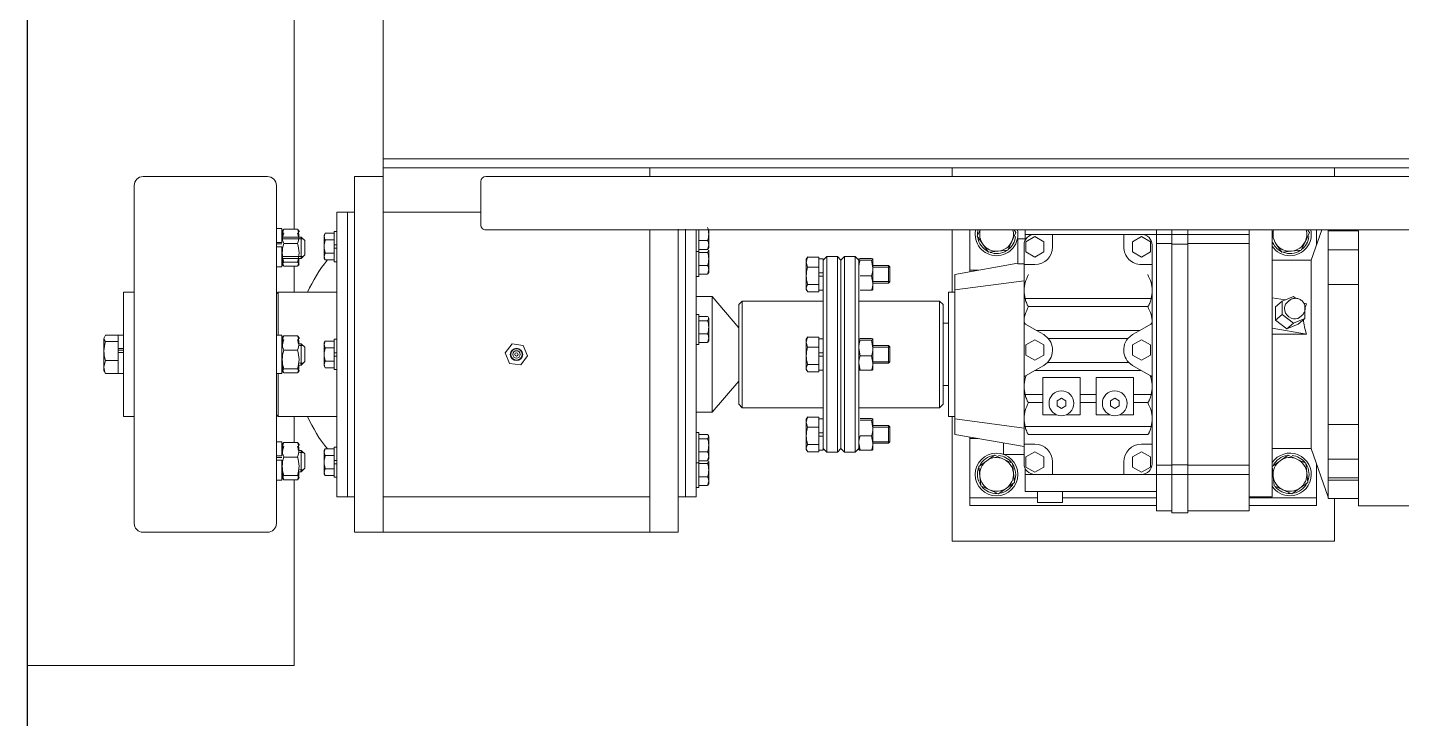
# Model space of a CAD drawing. Header units: millimetres. Extents: x -5 to 1510635, y -6 to 71285.
# Drawn here: x 1288042 to 1289588, y 33912 to 34690 of the extents above; entities that cross this region are included whole.
import ezdxf

# ---------------------------------------------------------------- set-up
doc = ezdxf.new("R2010")
doc.units = ezdxf.units.MM
doc.header["$LTSCALE"] = 1000
doc.linetypes.add('CENTER', pattern=[2, 1.25, -0.25, 0.25, -0.25])
doc.linetypes.add('PHANTOM', pattern=[2.5, 1.25, -0.25, 0.25, -0.25, 0.25, -0.25])
for name, color, linetype in [('2', 42, 'Continuous'), ('MP-1', 1, 'CENTER'), ('MP-8', 8, 'Continuous')]:
    doc.layers.add(name, color=color, linetype=linetype)

# ---------------------------------------------------------------- blocks, each defined once
blk = doc.blocks.new('17886555')
at = {"layer": 'MP-8', "linetype": 'Continuous', "lineweight": 15}
for p, q in [((1652.88, 200), (1652.88, 2750)), ((1657.88, 2750), (1657.88, 200)), ((1662.88, 257.75), (1662.88, 2742.25)), ((1692.88, 257.75), (1692.88, 2742.25)), ((1847.98, 748.5), (1847.98, 818.22)), ((1693.45, 748.5), (1693.45, 731.5)), ((1698.08, 748.5), (1693.45, 748.5)), ((1713.58, 748.5), (1698.08, 748.5)), ((1704.05, 731.5), (1704.05, 748.5)), ((1812.18, 748.5), (1713.58, 748.5)), ((1723.51, 731.5), (1723.51, 748.5)), ((1802.24, 731.5), (1802.24, 748.5)), ((1827.67, 748.5), (1812.18, 748.5)), ((1821.7, 731.5), (1821.7, 748.5)), ((1841.98, 748.5), (1827.67, 748.5)), ((1832.31, 731.5), (1832.31, 748.5)), ((1833.67, 731.5), (1833.67, 748.5)), ((1847.63, 748.5), (1841.98, 748.5)), ((1843.88, 731.5), (1843.88, 748.5)), ((1847.98, 748.5), (1847.63, 748.5)), ((1657.88, 735), (1662.88, 735)), ((1843.88, 735), (1867.88, 735)), ((1867.88, 735), (1867.88, 520)), ((1693.45, 731.5), (1692.88, 731.5)), ((1692.88, 727.93), (1709.88, 722)), ((1704.05, 731.5), (1693.45, 731.5)), ((1723.51, 731.5), (1704.05, 731.5)), ((1802.24, 731.5), (1723.51, 731.5)), ((1821.7, 731.5), (1802.24, 731.5)), ((1815.88, 722), (1843.13, 731.5)), ((1832.31, 731.5), (1821.7, 731.5)), ((1833.67, 731.5), (1832.31, 731.5)), ((1843.88, 731.5), (1833.67, 731.5)), ((1692.88, 725), (1701.27, 725)), ((1692.9, 719.92), (1694.29, 720.92)), ((1694.29, 720.92), (1699.29, 718.66)), ((1709.88, 722), (1815.88, 722)), ((1709.88, 722), (1709.88, 700)), ((1734.09, 717.8), (1734.36, 719.39)), ((1748.08, 700), (1751.45, 719.39)), ((1751.45, 700), (1751.45, 719.39)), ((1815.88, 700), (1815.88, 722)), ((1821.72, 713.91), (1823.98, 718.91)), ((1823.98, 718.91), (1829.44, 719.45)), ((1824.48, 725), (1843.55, 725)), ((1829.44, 719.45), (1834.89, 720)), ((1834.89, 720), (1838.09, 715.54)), ((1843.55, 725), (1847.88, 725)), ((1843.55, 687), (1843.55, 725)), ((1847.88, 725), (1847.88, 687)), ((1699.29, 718.66), (1704.29, 716.4)), ((1704.29, 716.4), (1704.83, 710.94)), ((1704.83, 710.94), (1705.37, 705.48)), ((1730.36, 711.92), (1731.4, 713.29)), ((1732.98, 705.54), (1730.36, 711.92)), ((1735.2, 718.29), (1742.67, 718.29)), ((1745.29, 711.92), (1740.45, 705.54)), ((1742.03, 715.46), (1740.99, 716.7)), ((1742.67, 718.29), (1745.29, 711.92)), ((1745.8, 714.57), (1742.67, 718.29)), ((1748.43, 708.19), (1745.29, 711.92)), ((1745.8, 714.57), (1748.43, 708.19)), ((1819.46, 708.91), (1821.72, 713.91)), ((1838.09, 715.54), (1841.29, 711.09)), ((1841.29, 711.09), (1839.03, 706.09)), ((1705.37, 705.48), (1700.92, 702.28)), ((1730.99, 700), (1732.26, 707.3)), ((1732.57, 709.62), (1733.62, 708.38)), ((1736.12, 701.82), (1732.98, 705.54)), ((1740.45, 705.54), (1732.98, 705.54)), ((1743.58, 701.82), (1740.45, 705.54)), ((1748.43, 708.19), (1743.58, 701.82)), ((1822.66, 704.46), (1819.46, 708.91)), ((1825.86, 700), (1822.66, 704.46)), ((1839.03, 706.09), (1836.78, 701.09)), ((1692.88, 700), (1842.88, 700)), ((1743.58, 701.82), (1736.12, 701.82)), ((1831.32, 700.55), (1825.86, 700)), ((1836.78, 701.09), (1831.32, 700.55)), ((1842.88, 687), (1842.88, 700)), ((1692.88, 687), (1695.38, 687)), ((1695.38, 687), (1700.59, 687)), ((1695.38, 652.5), (1695.38, 687)), ((1700.59, 687), (1825.16, 687)), ((1700.59, 687), (1700.59, 652.5)), ((1825.16, 687), (1830.38, 687)), ((1825.16, 687), (1825.16, 652.5)), ((1830.38, 687), (1850.88, 687)), ((1830.38, 687), (1830.38, 652.5)), ((1850.88, 687), (1850.88, 652.5)), ((1692.88, 652.5), (1695.38, 652.5)), ((1695.38, 643.5), (1695.38, 652.5)), ((1700.85, 652.5), (1695.38, 652.5)), ((1700.85, 643.5), (1700.85, 652.5)), ((1824.91, 652.5), (1700.85, 652.5)), ((1824.91, 643.5), (1824.91, 652.5)), ((1830.38, 652.5), (1824.91, 652.5)), ((1830.38, 652.5), (1830.38, 643.5)), ((1851.88, 652.5), (1830.38, 652.5)), ((1851.88, 652.5), (1851.88, 643.5)), ((1692.88, 643.5), (1695.38, 643.5)), ((1695.38, 635), (1695.38, 643.5)), ((1700.85, 643.5), (1695.38, 643.5)), ((1700.59, 635), (1700.59, 643.5)), ((1824.91, 643.5), (1700.85, 643.5)), ((1830.38, 643.5), (1824.91, 643.5)), ((1825.16, 643.5), (1825.16, 635)), ((1830.38, 643.5), (1830.38, 635)), ((1851.88, 643.5), (1830.38, 643.5)), ((1850.88, 635), (1850.88, 643.5)), ((1695.38, 635), (1692.88, 635)), ((1695.38, 626.5), (1695.38, 635)), ((1700.59, 635), (1695.38, 635)), ((1825.16, 635), (1700.59, 635)), ((1830.38, 635), (1825.16, 635)), ((1830.38, 635), (1830.38, 626.5)), ((1850.88, 635), (1830.38, 635)), ((1839.88, 635), (1839.88, 561)), ((1843.55, 582), (1843.55, 635)), ((1847.88, 530), (1847.88, 635)), ((1695.38, 616.5), (1695.38, 626.5)), ((1696.6, 626.5), (1699.49, 631.5)), ((1699.49, 621.5), (1696.6, 626.5)), ((1699.49, 631.5), (1705.26, 631.5)), ((1701.38, 632.5), (1712.38, 632.5)), ((1705.26, 631.5), (1708.15, 626.5)), ((1708.15, 626.5), (1705.26, 621.5)), ((1712.38, 632.5), (1744.44, 632.5)), ((1712.38, 632.5), (1712.38, 630)), ((1712.38, 630), (1712.38, 626.5)), ((1731.38, 561.03), (1731.38, 631.97)), ((1735.88, 563), (1735.88, 630)), ((1744.9, 632.5), (1776.31, 632.5)), ((1749.38, 625.55), (1745.83, 631.7)), ((1754.6, 626.5), (1757.49, 631.5)), ((1757.49, 621.5), (1754.6, 626.5)), ((1757.49, 631.5), (1763.26, 631.5)), ((1763.26, 631.5), (1766.15, 626.5)), ((1766.15, 626.5), (1763.26, 621.5)), ((1769.04, 621.5), (1771.88, 626.42)), ((1771.88, 626.42), (1774.7, 631.31)), ((1771.88, 566.58), (1771.88, 626.42)), ((1776.38, 631.97), (1774.7, 631.31)), ((1774.7, 631.31), (1774.93, 631.7)), ((1776.31, 632.5), (1813.38, 632.5)), ((1785.38, 631.97), (1785.38, 622)), ((1789.88, 630), (1789.88, 622)), ((1803.38, 561.03), (1803.38, 631.97)), ((1807.88, 630), (1807.88, 563)), ((1824.38, 632.5), (1813.38, 632.5)), ((1813.38, 632.5), (1813.38, 630)), ((1813.38, 626.5), (1813.38, 630)), ((1817.6, 626.5), (1820.49, 631.5)), ((1820.49, 621.5), (1817.6, 626.5)), ((1820.49, 631.5), (1826.26, 631.5)), ((1826.26, 631.5), (1829.15, 626.5)), ((1829.15, 626.5), (1826.26, 621.5)), ((1830.38, 626.5), (1830.38, 616.5)), ((1705.26, 621.5), (1699.49, 621.5)), ((1749.38, 567.45), (1749.38, 625.55)), ((1749.38, 625.55), (1751.72, 621.5)), ((1751.72, 621.5), (1753.88, 618.9)), ((1753.88, 574.1), (1753.88, 618.9)), ((1763.26, 621.5), (1757.49, 621.5)), ((1767.38, 619.36), (1769.04, 621.5)), ((1767.38, 573.64), (1767.38, 619.36)), ((1775.88, 622), (1789.88, 622)), ((1775.88, 601), (1775.88, 622)), ((1789.88, 622), (1796.88, 622)), ((1796.88, 622), (1796.88, 614.1)), ((1826.26, 621.5), (1820.49, 621.5)), ((1695.38, 576.5), (1695.38, 616.5)), ((1697.88, 616.5), (1695.38, 616.5)), ((1702.38, 616.5), (1697.88, 616.5)), ((1787.49, 611.5), (1788.93, 614)), ((1788.93, 609), (1787.49, 611.5)), ((1788.93, 614), (1791.82, 614)), ((1791.82, 614), (1793.26, 611.5)), ((1793.26, 611.5), (1791.82, 609)), ((1827.88, 616.5), (1823.38, 616.5)), ((1830.38, 616.5), (1827.88, 616.5)), ((1830.38, 616.5), (1830.38, 576.5)), ((1791.82, 609), (1788.93, 609)), ((1796.88, 608.9), (1796.88, 601)), ((1775.88, 601), (1789.88, 601)), ((1785.38, 592), (1785.38, 601)), ((1789.88, 601), (1789.88, 592)), ((1789.88, 601), (1796.88, 601)), ((1775.87, 571), (1775.87, 592)), ((1789.88, 592), (1775.87, 592)), ((1796.87, 592), (1789.88, 592)), ((1796.87, 592), (1796.87, 584.1)), ((1787.48, 581.5), (1788.92, 584)), ((1788.92, 579), (1787.48, 581.5)), ((1788.92, 584), (1791.81, 584)), ((1791.81, 584), (1793.25, 581.5)), ((1793.25, 581.5), (1791.81, 579)), ((1846.08, 582), (1839.88, 582)), ((1846.08, 582), (1846.08, 568)), ((1695.38, 566.5), (1695.38, 576.5)), ((1695.38, 576.5), (1697.88, 576.5)), ((1697.88, 576.5), (1702.38, 576.5)), ((1753.88, 574.1), (1751.72, 571.5)), ((1769.04, 571.5), (1767.38, 573.64)), ((1791.81, 579), (1788.92, 579)), ((1796.87, 578.9), (1796.87, 571)), ((1823.38, 576.5), (1827.88, 576.5)), ((1827.88, 576.5), (1830.38, 576.5)), ((1830.38, 576.5), (1830.38, 566.5)), ((1695.38, 561), (1695.38, 566.5)), ((1696.6, 566.5), (1699.49, 571.5)), ((1699.49, 561.5), (1696.6, 566.5)), ((1699.49, 571.5), (1705.26, 571.5)), ((1705.26, 571.5), (1708.15, 566.5)), ((1708.15, 566.5), (1705.26, 561.5)), ((1712.38, 566.5), (1712.38, 563)), ((1745.83, 561.3), (1749.38, 567.45)), ((1751.72, 571.5), (1749.38, 567.45)), ((1754.6, 566.5), (1757.49, 571.5)), ((1757.49, 561.5), (1754.6, 566.5)), ((1757.49, 571.5), (1763.26, 571.5)), ((1763.26, 571.5), (1766.15, 566.5)), ((1766.15, 566.5), (1763.26, 561.5)), ((1771.88, 566.58), (1769.04, 571.5)), ((1774.7, 561.69), (1771.88, 566.58)), ((1789.88, 571), (1775.87, 571)), ((1785.38, 561.03), (1785.38, 571)), ((1789.88, 563), (1789.88, 571)), ((1796.87, 571), (1789.88, 571)), ((1813.38, 563), (1813.38, 566.5)), ((1817.6, 566.5), (1820.49, 571.5)), ((1820.49, 561.5), (1817.6, 566.5)), ((1820.49, 571.5), (1826.26, 571.5)), ((1826.26, 571.5), (1829.15, 566.5)), ((1829.15, 566.5), (1826.26, 561.5)), ((1830.38, 566.5), (1830.38, 561)), ((1839.88, 568), (1846.08, 568)), ((1843.55, 530), (1843.55, 568)), ((1695.38, 561), (1692.88, 561)), ((1698.98, 561), (1695.38, 561)), ((1697.88, 561), (1697.88, 557)), ((1711.88, 557), (1697.88, 557)), ((1705.26, 561.5), (1699.49, 561.5)), ((1712.38, 560.5), (1701.38, 560.5)), ((1711.62, 557), (1717.88, 521.5)), ((1711.88, 557), (1711.88, 560.5)), ((1712.38, 563), (1712.38, 560.5)), ((1744.44, 560.5), (1712.38, 560.5)), ((1721.49, 560.5), (1726.58, 521.5)), ((1776.31, 560.5), (1744.9, 560.5)), ((1763.26, 561.5), (1757.49, 561.5)), ((1774.7, 561.69), (1774.93, 561.3)), ((1774.7, 561.69), (1776.38, 561.03)), ((1813.38, 560.5), (1776.31, 560.5)), ((1804.26, 560.5), (1799.17, 521.5)), ((1807.88, 521.5), (1814.75, 560.5)), ((1813.38, 560.5), (1813.38, 563)), ((1824.38, 560.5), (1813.38, 560.5)), ((1819.07, 549), (1819.07, 560.5)), ((1826.26, 561.5), (1820.49, 561.5)), ((1830.38, 561), (1826.78, 561)), ((1839.88, 561), (1830.38, 561)), ((1692.9, 554.92), (1694.29, 555.92)), ((1694.29, 555.92), (1699.29, 553.66)), ((1699.29, 553.66), (1704.29, 551.4)), ((1704.29, 551.4), (1704.83, 545.94)), ((1819.07, 549), (1812.73, 549)), ((1819.46, 543.91), (1821.72, 548.91)), ((1821.72, 548.91), (1823.98, 553.91)), ((1823.98, 553.91), (1829.44, 554.45)), ((1829.44, 554.45), (1834.89, 555)), ((1834.89, 555), (1838.09, 550.54)), ((1838.09, 550.54), (1841.29, 546.09)), ((1704.83, 545.94), (1705.37, 540.48)), ((1822.66, 539.46), (1819.46, 543.91)), ((1839.03, 541.09), (1836.78, 536.09)), ((1841.29, 546.09), (1839.03, 541.09)), ((1696.46, 534.08), (1692.89, 535.7)), ((1700.92, 537.28), (1696.46, 534.08)), ((1705.37, 540.48), (1700.92, 537.28)), ((1715.55, 534.71), (1715.55, 530)), ((1810.21, 534.71), (1810.21, 530)), ((1825.86, 535), (1822.66, 539.46)), ((1831.32, 535.55), (1825.86, 535)), ((1836.78, 536.09), (1831.32, 535.55)), ((1692.88, 530), (1715.55, 530)), ((1715.55, 530), (1716.38, 530)), ((1809.38, 530), (1810.21, 530)), ((1810.21, 530), (1843.55, 530)), ((1843.55, 530), (1847.88, 530)), ((1662.88, 520), (1657.88, 520)), ((1727.88, 520), (1692.88, 520)), ((1726.58, 521.5), (1717.88, 521.5)), ((1726.58, 521.5), (1799.17, 521.5)), ((1727.88, 521.5), (1727.88, 518)), ((1797.88, 518), (1727.88, 518)), ((1745.38, 518), (1745.38, 515)), ((1780.38, 515), (1780.38, 518)), ((1797.88, 518), (1797.88, 521.5)), ((1867.88, 520), (1797.88, 520)), ((1799.17, 521.5), (1807.88, 521.5)), ((1734.88, 515), (1732.88, 513)), ((1732.88, 513), (1792.88, 513)), ((1732.88, 513), (1732.88, 467.5)), ((1790.88, 515), (1734.88, 515)), ((1792.88, 513), (1790.88, 515)), ((1792.88, 467.5), (1792.88, 513)), ((1713.68, 485), (1712.88, 484.2)), ((1712.88, 484.2), (1722.88, 484.2)), ((1712.88, 484.2), (1712.88, 475.5)), ((1722.08, 485), (1713.68, 485)), ((1722.88, 484.2), (1722.08, 485)), ((1722.88, 475.5), (1722.88, 484.2)), ((1758.68, 485), (1757.88, 484.2)), ((1757.88, 484.2), (1767.88, 484.2)), ((1757.88, 484.2), (1757.88, 475.5)), ((1767.08, 485), (1758.68, 485)), ((1767.88, 484.2), (1767.08, 485)), ((1767.88, 475.5), (1767.88, 484.2)), ((1803.68, 485), (1802.88, 484.2)), ((1802.88, 484.2), (1812.88, 484.2)), ((1802.88, 484.2), (1802.88, 475.5)), ((1812.08, 485), (1803.68, 485)), ((1812.88, 484.2), (1812.08, 485)), ((1812.88, 475.5), (1812.88, 484.2)), ((1708.98, 474.74), (1708.98, 468.26)), ((1709.38, 475.5), (1709.35, 475.48)), ((1714.29, 475.5), (1709.41, 475.5)), ((1709.84, 474.74), (1714.29, 475.5)), ((1709.84, 474.74), (1709.84, 468.26)), ((1722.75, 475.5), (1714.29, 475.5)), ((1718.73, 474.74), (1722.75, 475.5)), ((1718.73, 474.74), (1718.73, 468.26)), ((1726.38, 475.5), (1722.75, 475.5)), ((1726.41, 475.48), (1726.38, 475.5)), ((1726.77, 474.74), (1726.77, 468.26)), ((1753.98, 474.74), (1753.98, 468.26)), ((1754.38, 475.5), (1754.35, 475.48)), ((1759.29, 475.5), (1754.41, 475.5)), ((1754.84, 474.74), (1759.29, 475.5)), ((1754.84, 474.74), (1754.84, 468.26)), ((1767.75, 475.5), (1759.29, 475.5)), ((1763.73, 474.74), (1767.75, 475.5)), ((1763.73, 474.74), (1763.73, 468.26)), ((1771.38, 475.5), (1767.75, 475.5)), ((1771.41, 475.48), (1771.38, 475.5)), ((1771.77, 474.74), (1771.77, 468.26)), ((1798.98, 474.74), (1798.98, 468.26)), ((1799.38, 475.5), (1799.35, 475.48)), ((1804.29, 475.5), (1799.41, 475.5)), ((1799.84, 474.74), (1804.29, 475.5)), ((1799.84, 474.74), (1799.84, 468.26)), ((1812.75, 475.5), (1804.29, 475.5)), ((1808.73, 474.74), (1812.75, 475.5)), ((1808.73, 474.74), (1808.73, 468.26)), ((1816.38, 475.5), (1812.75, 475.5)), ((1816.41, 475.48), (1816.38, 475.5)), ((1816.77, 474.74), (1816.77, 468.26)), ((1709.88, 467.5), (1707.88, 465.5)), ((1707.88, 465.5), (1817.88, 465.5)), ((1707.88, 465.5), (1707.88, 459.5)), ((1709.35, 467.52), (1709.38, 467.5)), ((1709.41, 467.5), (1709.97, 467.5)), ((1815.79, 467.5), (1709.97, 467.5)), ((1726.38, 467.5), (1726.41, 467.52)), ((1754.35, 467.52), (1754.38, 467.5)), ((1763.73, 468.26), (1759.29, 467.5)), ((1759.29, 467.5), (1767.75, 467.5)), ((1771.77, 468.26), (1767.75, 467.5)), ((1771.38, 467.5), (1771.41, 467.52)), ((1799.35, 467.52), (1799.38, 467.5)), ((1816.77, 468.26), (1812.75, 467.5)), ((1815.79, 467.5), (1816.38, 467.5)), ((1817.88, 465.5), (1815.88, 467.5)), ((1816.38, 467.5), (1816.41, 467.52)), ((1817.88, 459.5), (1817.88, 465.5)), ((1817.88, 459.5), (1707.88, 459.5)), ((1707.88, 459.5), (1709.88, 457.5)), ((1709.88, 457.5), (1707.88, 455.5)), ((1815.88, 457.5), (1709.88, 457.5)), ((1709.88, 457.5), (1815.88, 457.5)), ((1815.88, 457.5), (1817.88, 459.5)), ((1817.88, 455.5), (1815.88, 457.5)), ((1707.88, 455.5), (1817.88, 455.5)), ((1707.88, 455.5), (1707.88, 449.5)), ((1817.88, 449.5), (1707.88, 449.5)), ((1707.88, 449.5), (1709.88, 447.5)), ((1815.88, 447.5), (1817.88, 449.5)), ((1817.88, 449.5), (1817.88, 455.5)), ((1708.1, 445), (1713.73, 445)), ((1708.1, 438.76), (1708.1, 445)), ((1710.03, 447.5), (1709.08, 447.5)), ((1709.08, 447.5), (1709.08, 445)), ((1712.28, 445), (1709.61, 445)), ((1709.88, 447.5), (1815.88, 447.5)), ((1713.73, 445), (1723.51, 445)), ((1713.73, 438.76), (1713.73, 445)), ((1716.95, 445), (1713.73, 445)), ((1716.95, 447.5), (1716.95, 445)), ((1718.8, 447.5), (1718.8, 445)), ((1720.89, 445), (1718.8, 445)), ((1723.51, 445), (1727.66, 445)), ((1723.51, 438.76), (1723.51, 445)), ((1726.54, 445), (1724.62, 445)), ((1726.68, 445), (1726.68, 447.5)), ((1727.66, 438.76), (1727.66, 445)), ((1732.88, 447.5), (1732.88, 402)), ((1753.1, 445), (1758.73, 445)), ((1753.1, 438.76), (1753.1, 445)), ((1754.08, 447.5), (1754.08, 445)), ((1757.28, 445), (1754.61, 445)), ((1758.73, 445), (1768.51, 445)), ((1758.73, 438.76), (1758.73, 445)), ((1761.95, 445), (1758.73, 445)), ((1761.95, 447.5), (1758.9, 447.5)), ((1761.95, 447.5), (1761.95, 445)), ((1766.85, 447.5), (1763.8, 447.5)), ((1763.8, 447.5), (1763.8, 445)), ((1765.89, 445), (1763.8, 445)), ((1768.51, 445), (1772.66, 445)), ((1768.51, 438.76), (1768.51, 445)), ((1771.54, 445), (1769.62, 445)), ((1771.68, 445), (1771.68, 447.5)), ((1772.66, 438.76), (1772.66, 445)), ((1792.88, 402), (1792.88, 447.5)), ((1798.1, 445), (1803.73, 445)), ((1798.1, 438.76), (1798.1, 445)), ((1799.08, 447.5), (1799.08, 445)), ((1802.28, 445), (1799.61, 445)), ((1803.73, 445), (1813.51, 445)), ((1803.73, 438.76), (1803.73, 445)), ((1806.95, 445), (1803.73, 445)), ((1806.95, 447.5), (1806.95, 445)), ((1808.8, 447.5), (1808.8, 445)), ((1810.89, 445), (1808.8, 445)), ((1813.51, 445), (1817.66, 445)), ((1813.51, 438.76), (1813.51, 445)), ((1816.54, 445), (1814.62, 445)), ((1816.68, 447.5), (1815.73, 447.5)), ((1816.68, 445), (1816.68, 447.5)), ((1817.66, 438.76), (1817.66, 445)), ((1708.03, 438.78), (1709.38, 438)), ((1708.1, 438.76), (1710.92, 438)), ((1709.38, 438), (1710.92, 438)), ((1710.92, 438), (1718.62, 438)), ((1718.62, 438), (1725.58, 438)), ((1723.51, 438.76), (1725.58, 438)), ((1726.38, 438), (1725.58, 438)), ((1726.38, 438), (1727.73, 438.78)), ((1753.03, 438.78), (1754.38, 438)), ((1753.1, 438.76), (1755.92, 438)), ((1754.38, 438), (1755.92, 438)), ((1755.92, 438), (1763.62, 438)), ((1763.62, 438), (1770.58, 438)), ((1768.51, 438.76), (1770.58, 438)), ((1771.38, 438), (1770.58, 438)), ((1771.38, 438), (1772.73, 438.78)), ((1798.03, 438.78), (1799.38, 438)), ((1798.1, 438.76), (1800.92, 438)), ((1799.38, 438), (1800.92, 438)), ((1800.92, 438), (1808.62, 438)), ((1808.62, 438), (1815.58, 438)), ((1813.51, 438.76), (1815.58, 438)), ((1816.38, 438), (1815.58, 438)), ((1816.38, 438), (1817.73, 438.78)), ((1792.88, 402), (1732.88, 402)), ((1732.88, 402), (1734.88, 400)), ((1790.88, 400), (1792.88, 402)), ((1747.88, 400), (1730.38, 385)), ((1734.88, 400), (1790.88, 400)), ((1795.38, 385), (1777.88, 400)), ((1692.88, 383.1), (1695.19, 383.1)), ((1695.19, 383.1), (1701.35, 383.1)), ((1698.87, 382.52), (1698.87, 377.6)), ((1701.35, 383.1), (1702.99, 383.1)), ((1703.84, 382.52), (1701.35, 383.1)), ((1703.84, 382.52), (1703.84, 377.6)), ((1704.3, 383.1), (1709.17, 383.1)), ((1705.49, 382.52), (1704.3, 383.1)), ((1705.49, 382.52), (1705.49, 377.6)), ((1709.17, 383.1), (1715.34, 383.1)), ((1712.85, 382.52), (1712.85, 377.6)), ((1715.34, 383.1), (1716.97, 383.1)), ((1717.82, 382.52), (1715.34, 383.1)), ((1717.82, 382.52), (1717.82, 377.6)), ((1795.38, 385), (1730.38, 385)), ((1730.38, 385), (1730.38, 376)), ((1741.54, 382.52), (1741.54, 377.6)), ((1742.73, 383.1), (1747.6, 383.1)), ((1743.92, 382.52), (1742.73, 383.1)), ((1743.92, 382.52), (1743.92, 377.6)), ((1747.6, 383.1), (1753.76, 383.1)), ((1751.27, 382.52), (1751.27, 377.6)), ((1753.76, 383.1), (1755.39, 383.1)), ((1756.25, 382.52), (1753.76, 383.1)), ((1756.25, 382.52), (1756.25, 377.6)), ((1795.38, 376), (1795.38, 385)), ((1807.93, 382.52), (1807.93, 377.6)), ((1809.12, 383.1), (1813.99, 383.1)), ((1810.31, 382.52), (1809.12, 383.1)), ((1810.31, 382.52), (1810.31, 377.6)), ((1813.99, 383.1), (1820.15, 383.1)), ((1817.67, 382.52), (1817.67, 377.6)), ((1820.15, 383.1), (1821.79, 383.1)), ((1822.64, 382.52), (1820.15, 383.1)), ((1822.64, 382.52), (1822.64, 377.6)), ((1823.1, 383.1), (1827.97, 383.1)), ((1824.29, 382.52), (1823.1, 383.1)), ((1824.29, 382.52), (1824.29, 377.6)), ((1827.97, 383.1), (1834.14, 383.1)), ((1831.65, 382.52), (1831.65, 377.6)), ((1834.14, 383.1), (1835.77, 383.1)), ((1836.62, 382.52), (1834.14, 383.1)), ((1836.62, 382.52), (1836.62, 377.6)), ((1704.99, 377.6), (1692.88, 377.6)), ((1842.88, 376), (1692.88, 376)), ((1704.99, 376), (1704.99, 377.6)), ((1718.97, 377.6), (1704.99, 377.6)), ((1718.97, 376), (1718.97, 377.6)), ((1757.39, 377.6), (1740.39, 377.6)), ((1740.39, 377.6), (1740.39, 376)), ((1757.39, 376), (1757.39, 377.6)), ((1823.79, 377.6), (1806.79, 377.6)), ((1806.79, 377.6), (1806.79, 376)), ((1823.79, 376), (1823.79, 377.6)), ((1837.77, 377.6), (1823.79, 377.6)), ((1837.77, 376), (1837.77, 377.6)), ((1842.88, 370), (1842.88, 376)), ((1692.49, 370), (1842.88, 370)), ((1842.88, 370), (1692.49, 370)), ((1692.49, 366), (1862.88, 366)), ((1842.88, 366), (1842.88, 370)), ((1862.88, 366), (1862.88, 350)), ((1662.88, 350), (1657.88, 350)), ((1692.88, 350), (1862.88, 350)), ((1842.88, 200), (1842.88, 350)), ((1862.88, 200), (1862.88, 350)), ((1662.88, 257.75), (1662.88, 282.25)), ((1692.88, 257.75), (1692.88, 282.25)), ((1757.84, 278.86), (1757.01, 272.57)), ((1763.7, 281.3), (1757.84, 278.86)), ((1768.74, 277.43), (1763.7, 281.3)), ((1757.01, 272.57), (1762.05, 268.7)), ((1762.05, 268.7), (1767.92, 271.14)), ((1767.92, 271.14), (1768.74, 277.43)), ((1690.13, 255), (1665.63, 255)), ((1665.63, 255), (1690.13, 255)), ((1682.88, 255), (1682.88, 200)), ((1172.88, 200), (1652.88, 200)), ((1652.88, 200), (1653.88, 200)), ((1657.88, 200), (1653.88, 200)), ((1662.88, 200), (1657.88, 200)), ((1662.88, 200), (1862.88, 200)), ((1662.88, 200), (1662.88, 184)), ((1862.88, 200), (1862.88, 184)), ((1662.88, 184), (1862.88, 184)), ((1682.88, 184), (1682.88, 180)), ((1682.88, 180), (1842.88, 180)), ((1682.88, 180), (1842.88, 180)), ((1682.88, 180), (1682.88, 174)), ((1842.88, 180), (1842.88, 184)), ((1842.88, 174), (1842.88, 180)), ((1682.88, 174), (1842.88, 174)), ((1693.76, 174), (1693.76, 172.4)), ((1701.31, 172.4), (1693.76, 172.4)), ((1694.75, 167.48), (1694.75, 172.4)), ((1698.5, 167.48), (1698.5, 172.4)), ((1701.31, 172.4), (1701.31, 174)), ((1701.31, 172.4), (1703.2, 172.4)), ((1703.2, 174), (1703.2, 172.4)), ((1710.76, 172.4), (1703.2, 172.4)), ((1706.01, 167.48), (1706.01, 172.4)), ((1709.76, 167.48), (1709.76, 172.4)), ((1710.76, 172.4), (1710.76, 174)), ((1727.88, 174), (1727.88, 141)), ((1754.38, 174), (1754.38, 172.4)), ((1761.93, 172.4), (1754.38, 172.4)), ((1755.37, 167.48), (1755.37, 172.4)), ((1759.12, 167.48), (1759.12, 172.4)), ((1761.93, 172.4), (1761.93, 174)), ((1761.93, 172.4), (1763.82, 172.4)), ((1763.82, 174), (1763.82, 172.4)), ((1771.38, 172.4), (1763.82, 172.4)), ((1766.63, 167.48), (1766.63, 172.4)), ((1770.38, 167.48), (1770.38, 172.4)), ((1771.38, 172.4), (1771.38, 174)), ((1797.88, 141), (1797.88, 174)), ((1815, 174), (1815, 172.4)), ((1822.55, 172.4), (1815, 172.4)), ((1815.99, 167.48), (1815.99, 172.4)), ((1819.75, 167.48), (1819.75, 172.4)), ((1822.55, 172.4), (1822.55, 174)), ((1822.55, 172.4), (1824.44, 172.4)), ((1824.44, 174), (1824.44, 172.4)), ((1832, 172.4), (1824.44, 172.4)), ((1827.25, 167.48), (1827.25, 172.4)), ((1831, 167.48), (1831, 172.4)), ((1832, 172.4), (1832, 174)), ((1694.75, 167.48), (1696.63, 166.9)), ((1694.75, 167.48), (1695.76, 166.9)), ((1696.63, 166.9), (1695.76, 166.9)), ((1702.26, 166.9), (1696.63, 166.9)), ((1707.89, 166.9), (1702.26, 166.9)), ((1706.01, 167.48), (1707.89, 166.9)), ((1708.76, 166.9), (1707.89, 166.9)), ((1708.76, 166.9), (1709.76, 167.48)), ((1755.37, 167.48), (1757.25, 166.9)), ((1755.37, 167.48), (1756.38, 166.9)), ((1757.25, 166.9), (1756.38, 166.9)), ((1762.88, 166.9), (1757.25, 166.9)), ((1768.51, 166.9), (1762.88, 166.9)), ((1766.63, 167.48), (1768.51, 166.9)), ((1769.38, 166.9), (1768.51, 166.9)), ((1769.38, 166.9), (1770.38, 167.48)), ((1815.99, 167.48), (1817.87, 166.9)), ((1815.99, 167.48), (1817, 166.9)), ((1817.87, 166.9), (1817, 166.9)), ((1823.5, 166.9), (1817.87, 166.9)), ((1829.13, 166.9), (1823.5, 166.9)), ((1827.25, 167.48), (1829.13, 166.9)), ((1830, 166.9), (1829.13, 166.9)), ((1830, 166.9), (1831, 167.48)), ((1698.88, 156), (1696.88, 154)), ((1706.88, 156), (1698.88, 156)), ((1708.88, 154), (1706.88, 156)), ((1758.88, 156), (1756.88, 154)), ((1766.88, 156), (1758.88, 156)), ((1768.88, 154), (1766.88, 156)), ((1818.88, 156), (1816.88, 154)), ((1826.88, 156), (1818.88, 156)), ((1828.88, 154), (1826.88, 156)), ((-407.12, 150), (1692.44, 150)), ((1692.44, 151.86), (1692.44, 144.14)), ((1693.88, 153), (1693.16, 152.59)), ((1696.88, 154), (1708.88, 154)), ((1696.88, 154), (1696.88, 143)), ((1700.57, 151.86), (1700.57, 144.14)), ((1708.88, 143), (1708.88, 154)), ((1711.01, 151.86), (1711.01, 144.14)), ((1713.32, 151.86), (1713.32, 144.14)), ((1713.32, 150), (1727.88, 150)), ((1752.44, 151.86), (1752.44, 144.14)), ((1753.88, 153), (1753.16, 152.59)), ((1756.88, 154), (1768.88, 154)), ((1756.88, 154), (1756.88, 153)), ((1760.57, 151.86), (1760.57, 144.14)), ((1768.88, 153), (1768.88, 154)), ((1771.01, 151.86), (1771.01, 144.14)), ((1773.32, 151.86), (1773.32, 144.14)), ((1797.88, 150), (1812.44, 150)), ((1812.44, 151.86), (1812.44, 144.14)), ((1813.88, 153), (1813.16, 152.59)), ((1816.88, 154), (1828.88, 154)), ((1816.88, 154), (1816.88, 153)), ((1820.57, 151.86), (1820.57, 144.14)), ((1828.88, 153), (1828.88, 154)), ((1831.01, 151.86), (1831.01, 144.14)), ((1833.32, 151.86), (1833.32, 144.14)), ((1833.32, 150), (1937.88, 150)), ((1937.88, 150), (1937.88, 144)), ((1857.88, 140), (1667.88, 140)), ((1700, 143), (1692.13, 143)), ((1692.13, 143), (1692.13, 140)), ((1700, 143), (1700, 140)), ((1700.76, 143), (1700.76, 140)), ((1713.63, 143), (1702.29, 143)), ((1702.29, 143), (1702.29, 140)), ((1711.88, 143), (1712.6, 143.41)), ((1713.63, 140), (1713.63, 143)), ((1752.13, 141), (1727.88, 141)), ((1727.88, 141), (1728.88, 140)), ((1752.13, 143), (1773.63, 143)), ((1752.13, 143), (1752.13, 140)), ((1771.88, 143), (1772.6, 143.41)), ((1773.63, 140), (1773.63, 143)), ((1797.88, 141), (1773.63, 141)), ((1796.88, 140), (1797.88, 141)), ((1820, 143), (1812.13, 143)), ((1812.13, 143), (1812.13, 140)), ((1820, 143), (1820, 140)), ((1820.76, 143), (1820.76, 140)), ((1833.63, 143), (1822.29, 143)), ((1822.29, 143), (1822.29, 140)), ((1831.88, 143), (1832.6, 143.41)), ((1833.63, 140), (1833.63, 143)), ((1937.88, 6), (1937.88, 144)), ((1662.88, 135), (1662.88, 65)), ((1862.88, 65), (1862.88, 135)), ((1667.88, 60), (1857.88, 60)), ((1727.88, 60), (1727.88, 54)), ((1797.88, 54), (1797.88, 60)), ((1797.88, 54), (1727.88, 54)), ((1752.13, 54), (1752.13, 51)), ((1752.13, 51), (1755.6, 51)), ((1752.13, 43.85), (1752.13, 51)), ((1759.59, 51), (1752.13, 51)), ((1755.6, 51), (1759.59, 51)), ((1755.6, 43.85), (1755.6, 51)), ((1759.59, 54), (1759.59, 51)), ((1759.83, 51), (1759.59, 51)), ((1759.83, 51), (1766.34, 51)), ((1760.54, 54), (1760.54, 51)), ((1761.87, 54), (1761.87, 51)), ((1773.32, 51), (1761.87, 51)), ((1766.34, 51), (1773.62, 51)), ((1766.34, 43.85), (1766.34, 51)), ((1773.62, 43.85), (1773.62, 51)), ((1773.63, 51), (1773.62, 51)), ((1773.63, 51), (1773.63, 54)), ((1752.13, 43.85), (1753.86, 43)), ((1753.86, 43), (1760.97, 43)), ((1760.97, 43), (1769.98, 43)), ((1766.34, 43.85), (1769.98, 43)), ((1769.98, 43), (1772.38, 43)), ((1773.62, 43.85), (1771.89, 43)), ((1937.88, 0), (1072.88, 0)), ((1937.88, 6), (1937.88, 0))]:
    blk.add_line(p, q, dxfattribs=at)
at = {"layer": 'MP-8', "linetype": 'Continuous', "lineweight": 5}
for p, q in [((1713.8, 485), (1713.8, 475.5)), ((1721.96, 485), (1721.96, 475.5)), ((1758.8, 485), (1758.8, 475.5)), ((1766.96, 485), (1766.96, 475.5)), ((1803.8, 485), (1803.8, 475.5)), ((1811.96, 485), (1811.96, 475.5)), ((1697.95, 155.07), (1697.95, 143)), ((1707.8, 155.07), (1707.8, 143)), ((1757.95, 155.07), (1757.95, 153)), ((1767.8, 155.07), (1767.8, 153)), ((1817.95, 155.07), (1817.95, 153)), ((1827.8, 155.07), (1827.8, 153))]:
    blk.add_line(p, q, dxfattribs=at)
at = {"layer": 'MP-8', "linetype": 'Continuous', "lineweight": 15}
for centre, radius in [((1790.38, 611.5), 7), ((1790.37, 581.5), 7), ((1830.38, 545), 12), ((1762.88, 275), 3.49), ((1762.88, 275), 3.25), ((1762.88, 275), 3.19), ((1762.88, 275), 2.1), ((1762.88, 275), 0.9)]:
    blk.add_circle(centre, radius, dxfattribs=at)
for centre, radius, start, end in [((1695.38, 710), 12, 0, 102.0247), ((1695.38, 710), 9.5, 65.68366, 105.25752), ((1695.38, 710), 10.75, 37.80399, 83.79192), ((1830.38, 710), 12, 0, 236.44269), ((1830.38, 710), 9.5, 95.68366, 155.68366), ((1830.38, 710), 10.75, 70.07594, 121.76711), ((1830.38, 710), 9.5, 35.68366, 95.68366), ((1830.38, 710), 10.75, 9.02092, 62.50051), ((1695.38, 710), 9.5, 5.68366, 65.68366), ((1695.38, 710), 9.5, 305.68366, 5.68366), ((1695.38, 710), 10.75, 340.07594, 31.76711), ((1830.38, 710), 10.75, 127.80399, 173.79192), ((1830.38, 710), 9.5, 155.68366, 215.68366), ((1830.38, 710), 9.5, 335.68366, 35.68366), ((1695.38, 710), 10.75, 291.5289, 332.50051), ((1695.38, 710), 12, 303.55731, 0), ((1830.38, 710), 10.75, 187.82131, 241.8134), ((1830.38, 710), 9.5, 215.68366, 275.68366), ((1830.38, 710), 9.5, 275.68366, 335.68366), ((1830.38, 710), 12, 303.55731, 0), ((1830.38, 710), 10.75, 309.40802, 1.29998), ((1695.38, 710), 9.5, 254.74248, 305.68366), ((1701.38, 626.5), 6, 90, 180), ((1702.38, 626.5), 10, 270, 0), ((1738.04, 590.09), 44.71, 110.50796, 116.80683), ((1726.88, 611.35), 21.11, 77.6925, 102.3075), ((1756.04, 590.09), 44.71, 110.50796, 116.80683), ((1744.07, 618.16), 14.29, 86.67555, 104.97895), ((1744.44, 630.9), 1.6, 73.3609, 90), ((1744.44, 630.9), 1.6, 30.0061, 73.36091), ((1776.31, 630.9), 1.6, 90, 149.9821), ((1780.88, 611.35), 21.11, 77.6925, 102.3075), ((1812.35, 584.83), 50.45, 110.86639, 116.4484), ((1798.88, 611.35), 21.11, 77.6925, 102.3075), ((1823.38, 626.5), 10, 180, 270), ((1824.38, 626.5), 6, 0, 90), ((1760.38, 626.5), 10, 229.4584, 258.46304), ((1760.38, 626.5), 10, 258.46304, 314.427), ((1702.38, 566.5), 10, 0, 90), ((1760.38, 566.5), 10, 101.53696, 130.5416), ((1760.38, 566.5), 10, 45.573, 101.53696), ((1823.38, 566.5), 10, 90, 180), ((1701.38, 566.5), 6, 180, 270), ((1824.38, 566.5), 6, 270, 0), ((1695.38, 545), 12, 0, 102.0247), ((1740.35, 608.17), 50.45, 243.5516, 249.13361), ((1726.88, 581.65), 21.11, 257.6925, 282.3075), ((1758.35, 608.17), 50.45, 243.5516, 249.13361), ((1744.07, 574.85), 14.31, 255.02858, 273.31692), ((1744.44, 562.1), 1.6, 270, 286.6391), ((1744.44, 562.1), 1.6, 286.63909, 329.98847), ((1776.31, 562.1), 1.6, 210.01779, 270), ((1780.88, 581.65), 21.11, 257.6925, 282.3075), ((1812.35, 608.17), 50.45, 243.5516, 249.13361), ((1798.88, 581.65), 21.11, 257.6925, 282.3075), ((1695.38, 545), 9.5, 65.68366, 105.25752), ((1695.38, 545), 10.75, 37.80399, 83.79192), ((1695.38, 545), 9.5, 5.68366, 65.68366), ((1695.38, 545), 10.75, 340.07594, 31.76711), ((1830.38, 545), 10.75, 127.80399, 173.79192), ((1830.38, 545), 9.5, 155.68366, 215.68366), ((1830.38, 545), 9.5, 95.68366, 155.68366), ((1830.38, 545), 10.75, 70.07594, 121.76711), ((1830.38, 545), 9.5, 35.68366, 95.68366), ((1830.38, 545), 10.75, 9.02092, 62.50051), ((1830.38, 545), 9.5, 335.68366, 35.68366), ((1695.38, 545), 12, 257.9753, 0), ((1695.38, 545), 9.5, 305.68366, 5.68366), ((1830.38, 545), 10.75, 187.82131, 241.8134), ((1830.38, 545), 9.5, 275.68366, 335.68366), ((1830.38, 545), 10.75, 309.40802, 1.29998), ((1695.38, 545), 9.5, 254.74248, 305.68366), ((1695.38, 545), 10.75, 256.55227, 271.29998), ((1695.38, 545), 10.75, 279.02092, 332.50051), ((1830.38, 545), 9.5, 215.68366, 275.68366), ((1830.38, 545), 10.75, 249.86433, 303.19323), ((1714.13, 461.2), 14.3, 71.23721, 89.39041), ((1722.61, 463.7), 11.8, 69.32041, 89.28889), ((1759.13, 461.2), 14.3, 71.23721, 89.39041), ((1767.61, 463.7), 11.8, 69.32041, 89.28889), ((1804.13, 461.2), 14.3, 71.23721, 89.39041), ((1812.61, 463.7), 11.8, 69.32041, 89.28889), ((1714.44, 481.8), 14.3, 251.23721, 269.39041), ((1759.44, 481.8), 14.3, 251.23721, 269.39041), ((1767.9, 479.3), 11.8, 249.32041, 269.28889), ((1812.9, 479.3), 11.8, 249.32041, 269.28889), ((1710.78, 444.11), 6.11, 271.29275, 298.89147), ((1718.78, 455.15), 17.15, 252.87874, 269.46702), ((1718.42, 455.38), 17.38, 270.64291, 287.01132), ((1725.44, 441.61), 3.61, 272.29715, 307.92148), ((1755.78, 444.11), 6.11, 271.29275, 298.89147), ((1763.78, 455.15), 17.15, 252.87874, 269.46702), ((1763.42, 455.38), 17.38, 270.64291, 287.01132), ((1770.44, 441.61), 3.61, 272.29715, 307.92148), ((1800.78, 444.11), 6.11, 271.29275, 298.89147), ((1808.78, 455.15), 17.15, 252.87874, 269.46702), ((1808.42, 455.38), 17.38, 270.64291, 287.01132), ((1815.44, 441.61), 3.61, 272.29715, 307.92148), ((1695.34, 370.22), 12.88, 90.6643, 107.27958), ((1695.04, 370.23), 12.87, 72.71441, 89.34172), ((1701.46, 377.02), 6.08, 91.00366, 115.26779), ((1709.32, 370.22), 12.88, 90.6643, 107.27958), ((1709.02, 370.23), 12.87, 72.71441, 89.34172), ((1715.44, 377.02), 6.08, 91.00366, 115.26779), ((1747.75, 370.22), 12.88, 90.6643, 107.27958), ((1747.45, 370.23), 12.87, 72.71441, 89.34172), ((1753.87, 377.02), 6.08, 91.00366, 115.26779), ((1814.14, 370.22), 12.88, 90.6643, 107.27958), ((1813.84, 370.23), 12.87, 72.71441, 89.34172), ((1820.26, 377.02), 6.08, 91.00366, 115.26779), ((1828.12, 370.22), 12.88, 90.6643, 107.27958), ((1827.82, 370.23), 12.87, 72.71441, 89.34172), ((1834.24, 377.02), 6.08, 91.00366, 115.26779), ((1665.63, 257.75), 2.75, 180, 270), ((1665.63, 257.75), 2.75, 180, 270), ((1690.13, 257.75), 2.75, 270, 0), ((1690.13, 257.75), 2.75, 270, 0), ((1696.52, 170.57), 3.67, 271.66424, 302.72001), ((1707.78, 170.57), 3.67, 271.66424, 302.72001), ((1762.88, 235), 85, 231.32539, 245.68426), ((1757.14, 170.57), 3.67, 271.66424, 302.72001), ((1768.4, 170.57), 3.67, 271.66424, 302.72001), ((1762.88, 235), 85, 294.31574, 308.67461), ((1817.76, 170.57), 3.67, 271.66424, 302.72001), ((1829.02, 170.57), 3.67, 271.66424, 302.72001), ((1696.5, 142.44), 10.26, 66.64717, 113.35283), ((1699.96, 136.09), 16.62, 100.81888, 108.31318), ((1705.79, 136.09), 16.62, 71.68682, 108.31318), ((1709.25, 142.44), 10.26, 66.64717, 92.09323), ((1756.5, 142.44), 10.26, 66.64717, 113.35283), ((1759.96, 136.09), 16.62, 100.81888, 108.31318), ((1765.79, 136.09), 16.62, 71.68682, 108.31318), ((1769.25, 142.44), 10.26, 66.64717, 92.09323), ((1816.5, 142.44), 10.26, 66.64717, 113.35283), ((1819.96, 136.09), 16.62, 100.81888, 108.31318), ((1825.79, 136.09), 16.62, 71.68682, 108.31318), ((1829.25, 142.44), 10.26, 66.64717, 92.09323), ((1667.88, 135), 5, 90, 180), ((1696.5, 153.56), 10.26, 246.64717, 293.35283), ((1699.96, 159.91), 16.62, 251.68682, 259.60055), ((1705.79, 159.91), 16.62, 251.68682, 288.31318), ((1709.25, 153.56), 10.26, 267.89263, 293.35283), ((1756.5, 153.56), 10.26, 246.64717, 293.35283), ((1759.96, 159.91), 16.62, 251.68682, 259.60055), ((1765.79, 159.91), 16.62, 251.68682, 288.31318), ((1769.25, 153.56), 10.26, 267.89263, 293.35283), ((1816.5, 153.56), 10.26, 246.64717, 293.35283), ((1819.96, 159.91), 16.62, 251.68682, 259.15081), ((1825.79, 159.91), 16.62, 251.68682, 288.31318), ((1829.25, 153.56), 10.26, 267.89263, 293.35283), ((1857.88, 135), 5, 0, 90), ((1667.88, 65), 5, 180, 270), ((1857.88, 65), 5, 270, 0), ((1761.15, 61.56), 18.56, 252.59787, 269.45405), ((1760.75, 61.8), 18.81, 270.65851, 287.28957), ((1769.83, 51.9), 8.9, 271.00142, 295.23674)]:
    blk.add_arc(centre, radius, start, end, dxfattribs=at)
for centre, major_axis, ratio, start_param, end_param in [((1762.88, 834.2), (24.35, 116.18), 0.405172, 3.050892, 3.117467), ((1762.88, 834.2), (24.35, 116.18), 0.405172, 3.239418, 3.401745), ((1737.82, 711.92), (-4.21, -3.54), 0.841069, 0, 3.141593)]:
    blk.add_ellipse(centre, major_axis=major_axis, ratio=ratio, start_param=start_param, end_param=end_param, dxfattribs=at)
for points, knots in [([(1740.95, 716.65), (1740.88, 716.78), (1740.47, 717.41), (1739.16, 718.21), (1737.32, 718.71), (1735.41, 718.53), (1733.63, 717.71), (1732.2, 716.29), (1731.36, 714.44), (1731.24, 712.49), (1731.69, 710.76), (1732.35, 710.01), (1732.65, 709.69)], [0, 0, 0, 0, 0.022811, 0.13926, 0.249343, 0.357305, 0.468441, 0.587987, 0.703111, 0.816576, 0.929261, 1, 1, 1, 1]), ([(1731.38, 631.97), (1731.89, 631.84), (1732.4, 631.68), (1732.91, 631.51), (1733.27, 631.4), (1733.62, 631.27), (1733.97, 631.14), (1734.21, 631.05), (1734.45, 630.96), (1734.68, 630.85), (1734.84, 630.79), (1735, 630.72), (1735.15, 630.64), (1735.25, 630.59), (1735.35, 630.53), (1735.45, 630.47), (1735.54, 630.42), (1735.63, 630.36), (1735.71, 630.29), (1735.74, 630.26), (1735.78, 630.23), (1735.8, 630.19), (1735.83, 630.16), (1735.85, 630.12), (1735.86, 630.08), (1735.87, 630.06), (1735.88, 630.03), (1735.88, 630)], [0, 0, 0, 0, 0.325625, 0.325625, 0.325625, 0.550034, 0.550034, 0.550034, 0.701465, 0.701465, 0.701465, 0.802777, 0.802777, 0.802777, 0.870719, 0.870719, 0.870719, 0.931793, 0.931793, 0.931793, 0.959704, 0.959704, 0.959704, 0.983291, 0.983291, 0.983291, 1, 1, 1, 1]), ([(1785.38, 631.97), (1785.89, 631.84), (1786.4, 631.68), (1786.91, 631.51), (1787.27, 631.4), (1787.62, 631.27), (1787.97, 631.14), (1788.21, 631.05), (1788.45, 630.96), (1788.68, 630.85), (1788.84, 630.79), (1789, 630.72), (1789.15, 630.64), (1789.25, 630.59), (1789.35, 630.53), (1789.45, 630.47), (1789.54, 630.42), (1789.63, 630.36), (1789.71, 630.29), (1789.74, 630.26), (1789.78, 630.23), (1789.8, 630.19), (1789.83, 630.16), (1789.85, 630.12), (1789.86, 630.08), (1789.87, 630.06), (1789.88, 630.03), (1789.88, 630)], [0, 0, 0, 0, 0.325625, 0.325625, 0.325625, 0.550034, 0.550034, 0.550034, 0.701465, 0.701465, 0.701465, 0.802777, 0.802777, 0.802777, 0.870719, 0.870719, 0.870719, 0.931793, 0.931793, 0.931793, 0.959704, 0.959704, 0.959704, 0.983291, 0.983291, 0.983291, 1, 1, 1, 1]), ([(1803.38, 631.97), (1803.89, 631.84), (1804.4, 631.68), (1804.91, 631.51), (1805.27, 631.4), (1805.62, 631.27), (1805.97, 631.14), (1806.21, 631.05), (1806.45, 630.96), (1806.68, 630.85), (1806.84, 630.79), (1807, 630.72), (1807.15, 630.64), (1807.25, 630.59), (1807.35, 630.53), (1807.45, 630.47), (1807.54, 630.42), (1807.63, 630.36), (1807.71, 630.29), (1807.74, 630.26), (1807.78, 630.23), (1807.8, 630.19), (1807.83, 630.16), (1807.85, 630.12), (1807.86, 630.08), (1807.87, 630.06), (1807.88, 630.03), (1807.88, 630)], [0, 0, 0, 0, 0.325625, 0.325625, 0.325625, 0.550034, 0.550034, 0.550034, 0.701465, 0.701465, 0.701465, 0.802777, 0.802777, 0.802777, 0.870719, 0.870719, 0.870719, 0.931793, 0.931793, 0.931793, 0.959704, 0.959704, 0.959704, 0.983291, 0.983291, 0.983291, 1, 1, 1, 1]), ([(1735.88, 563), (1735.88, 562.95), (1735.86, 562.89), (1735.8, 562.8), (1735.76, 562.76), (1735.65, 562.65), (1735.56, 562.59), (1735.29, 562.42), (1735.1, 562.33), (1734.52, 562.07), (1734.13, 561.91), (1732.95, 561.48), (1732.16, 561.24), (1731.38, 561.03)], [0, 0, 0, 0, 0.03125, 0.03125, 0.0625, 0.0625, 0.125, 0.125, 0.25, 0.25, 0.5, 0.5, 1, 1, 1, 1]), ([(1789.88, 563), (1789.88, 562.95), (1789.86, 562.89), (1789.8, 562.8), (1789.76, 562.76), (1789.65, 562.65), (1789.56, 562.59), (1789.29, 562.42), (1789.1, 562.33), (1788.52, 562.07), (1788.13, 561.91), (1786.95, 561.48), (1786.16, 561.24), (1785.38, 561.03)], [0, 0, 0, 0, 0.03125, 0.03125, 0.0625, 0.0625, 0.125, 0.125, 0.25, 0.25, 0.5, 0.5, 1, 1, 1, 1]), ([(1807.88, 563), (1807.88, 562.95), (1807.86, 562.89), (1807.8, 562.8), (1807.76, 562.76), (1807.65, 562.65), (1807.56, 562.59), (1807.29, 562.42), (1807.1, 562.33), (1806.52, 562.07), (1806.13, 561.91), (1804.95, 561.48), (1804.16, 561.24), (1803.38, 561.03)], [0, 0, 0, 0, 0.03125, 0.03125, 0.0625, 0.0625, 0.125, 0.125, 0.25, 0.25, 0.5, 0.5, 1, 1, 1, 1]), ([(1708.98, 474.74), (1709.05, 474.97), (1709.12, 475.16), (1709.27, 475.43), (1709.34, 475.5), (1709.41, 475.5)], [0, 0, 0, 0, 0.5, 0.5, 1, 1, 1, 1]), ([(1709.41, 475.5), (1709.48, 475.5), (1709.56, 475.43), (1709.7, 475.16), (1709.77, 474.97), (1709.84, 474.74)], [0, 0, 0, 0, 0.5, 0.5, 1, 1, 1, 1]), ([(1726.77, 474.74), (1726.7, 474.97), (1726.63, 475.16), (1726.49, 475.43), (1726.42, 475.5), (1726.35, 475.5)], [0, 0, 0, 0, 0.5, 0.5, 1, 1, 1, 1]), ([(1753.98, 474.74), (1754.05, 474.97), (1754.12, 475.16), (1754.27, 475.43), (1754.34, 475.5), (1754.41, 475.5)], [0, 0, 0, 0, 0.5, 0.5, 1, 1, 1, 1]), ([(1754.41, 475.5), (1754.48, 475.5), (1754.56, 475.43), (1754.7, 475.16), (1754.77, 474.97), (1754.84, 474.74)], [0, 0, 0, 0, 0.5, 0.5, 1, 1, 1, 1]), ([(1771.77, 474.74), (1771.7, 474.97), (1771.63, 475.16), (1771.49, 475.43), (1771.42, 475.5), (1771.35, 475.5)], [0, 0, 0, 0, 0.5, 0.5, 1, 1, 1, 1]), ([(1798.98, 474.74), (1799.05, 474.97), (1799.12, 475.16), (1799.27, 475.43), (1799.34, 475.5), (1799.41, 475.5)], [0, 0, 0, 0, 0.5, 0.5, 1, 1, 1, 1]), ([(1799.41, 475.5), (1799.48, 475.5), (1799.56, 475.43), (1799.7, 475.16), (1799.77, 474.97), (1799.84, 474.74)], [0, 0, 0, 0, 0.5, 0.5, 1, 1, 1, 1]), ([(1816.77, 474.74), (1816.7, 474.97), (1816.63, 475.16), (1816.49, 475.43), (1816.42, 475.5), (1816.35, 475.5)], [0, 0, 0, 0, 0.5, 0.5, 1, 1, 1, 1]), ([(1709.41, 467.5), (1709.34, 467.5), (1709.27, 467.57), (1709.12, 467.84), (1709.05, 468.03), (1708.98, 468.26)], [0, 0, 0, 0, 0.5, 0.5, 1, 1, 1, 1]), ([(1709.84, 468.26), (1709.77, 468.03), (1709.7, 467.84), (1709.56, 467.57), (1709.48, 467.5), (1709.41, 467.5)], [0, 0, 0, 0, 0.5, 0.5, 1, 1, 1, 1]), ([(1754.41, 467.5), (1754.34, 467.5), (1754.27, 467.57), (1754.12, 467.84), (1754.05, 468.03), (1753.98, 468.26)], [0, 0, 0, 0, 0.5, 0.5, 1, 1, 1, 1]), ([(1754.84, 468.26), (1754.77, 468.03), (1754.7, 467.84), (1754.56, 467.57), (1754.48, 467.5), (1754.41, 467.5)], [0, 0, 0, 0, 0.5, 0.5, 1, 1, 1, 1]), ([(1771.35, 467.5), (1771.42, 467.5), (1771.49, 467.57), (1771.63, 467.84), (1771.7, 468.03), (1771.77, 468.26)], [0, 0, 0, 0, 0.5, 0.5, 1, 1, 1, 1]), ([(1816.35, 467.5), (1816.42, 467.5), (1816.49, 467.57), (1816.63, 467.84), (1816.7, 468.03), (1816.77, 468.26)], [0, 0, 0, 0, 0.5, 0.5, 1, 1, 1, 1]), ([(1702.65, 383.1), (1702.75, 383.1), (1702.85, 383.09), (1703.05, 383.03), (1703.15, 382.99), (1703.45, 382.84), (1703.65, 382.7), (1703.84, 382.52)], [0, 0, 0, 0, 0.25, 0.25, 0.5, 0.5, 1, 1, 1, 1]), ([(1716.63, 383.1), (1716.73, 383.1), (1716.84, 383.09), (1717.04, 383.03), (1717.14, 382.99), (1717.43, 382.84), (1717.63, 382.7), (1717.82, 382.52)], [0, 0, 0, 0, 0.25, 0.25, 0.5, 0.5, 1, 1, 1, 1]), ([(1742.73, 383.1), (1742.63, 383.1), (1742.53, 383.09), (1742.33, 383.03), (1742.23, 382.99), (1741.93, 382.84), (1741.73, 382.7), (1741.54, 382.52)], [0, 0, 0, 0, 0.25, 0.25, 0.5, 0.5, 1, 1, 1, 1]), ([(1755.06, 383.1), (1755.16, 383.1), (1755.26, 383.09), (1755.46, 383.03), (1755.56, 382.99), (1755.86, 382.84), (1756.06, 382.7), (1756.25, 382.52)], [0, 0, 0, 0, 0.25, 0.25, 0.5, 0.5, 1, 1, 1, 1]), ([(1809.12, 383.1), (1809.02, 383.1), (1808.92, 383.09), (1808.72, 383.03), (1808.62, 382.99), (1808.32, 382.84), (1808.13, 382.7), (1807.93, 382.52)], [0, 0, 0, 0, 0.25, 0.25, 0.5, 0.5, 1, 1, 1, 1]), ([(1821.45, 383.1), (1821.55, 383.1), (1821.65, 383.09), (1821.85, 383.03), (1821.95, 382.99), (1822.25, 382.84), (1822.45, 382.7), (1822.64, 382.52)], [0, 0, 0, 0, 0.25, 0.25, 0.5, 0.5, 1, 1, 1, 1]), ([(1835.43, 383.1), (1835.53, 383.1), (1835.64, 383.09), (1835.84, 383.03), (1835.94, 382.99), (1836.23, 382.84), (1836.43, 382.7), (1836.62, 382.52)], [0, 0, 0, 0, 0.25, 0.25, 0.5, 0.5, 1, 1, 1, 1]), ([(1698.5, 167.48), (1699.11, 167.31), (1699.72, 167.16), (1700.98, 166.96), (1701.62, 166.9), (1702.26, 166.9)], [0, 0, 0, 0, 0.5, 0.5, 1, 1, 1, 1]), ([(1702.26, 166.9), (1702.89, 166.9), (1703.52, 166.95), (1704.77, 167.16), (1705.4, 167.3), (1706.01, 167.48)], [0, 0, 0, 0, 0.5, 0.5, 1, 1, 1, 1]), ([(1759.12, 167.48), (1759.73, 167.31), (1760.35, 167.16), (1761.6, 166.96), (1762.24, 166.9), (1762.88, 166.9)], [0, 0, 0, 0, 0.5, 0.5, 1, 1, 1, 1]), ([(1762.88, 166.9), (1763.51, 166.9), (1764.14, 166.95), (1765.39, 167.16), (1766.02, 167.3), (1766.63, 167.48)], [0, 0, 0, 0, 0.5, 0.5, 1, 1, 1, 1]), ([(1819.75, 167.48), (1820.35, 167.31), (1820.97, 167.16), (1822.22, 166.96), (1822.86, 166.9), (1823.5, 166.9)], [0, 0, 0, 0, 0.5, 0.5, 1, 1, 1, 1]), ([(1823.5, 166.9), (1824.13, 166.9), (1824.76, 166.95), (1826.02, 167.16), (1826.64, 167.3), (1827.25, 167.48)], [0, 0, 0, 0, 0.5, 0.5, 1, 1, 1, 1]), ([(1694.74, 151.86), (1694.56, 152.12), (1694.36, 152.34), (1693.98, 152.63), (1693.79, 152.71), (1693.39, 152.71), (1693.2, 152.63), (1692.81, 152.33), (1692.62, 152.12), (1692.44, 151.86)], [0, 0, 0, 0, 0.25, 0.25, 0.5, 0.5, 0.75, 0.75, 1, 1, 1, 1]), ([(1711.01, 151.86), (1711.2, 152.12), (1711.39, 152.33), (1711.77, 152.63), (1711.97, 152.71), (1712.36, 152.71), (1712.55, 152.63), (1712.94, 152.34), (1713.13, 152.12), (1713.32, 151.86)], [0, 0, 0, 0, 0.25, 0.25, 0.5, 0.5, 0.75, 0.75, 1, 1, 1, 1]), ([(1754.74, 151.86), (1754.56, 152.12), (1754.37, 152.33), (1753.98, 152.63), (1753.79, 152.71), (1753.4, 152.71), (1753.2, 152.63), (1752.82, 152.34), (1752.62, 152.12), (1752.44, 151.86)], [0, 0, 0, 0, 0.25, 0.25, 0.5, 0.5, 0.75, 0.75, 1, 1, 1, 1]), ([(1771.01, 151.86), (1771.2, 152.12), (1771.39, 152.34), (1771.78, 152.63), (1771.97, 152.71), (1772.36, 152.71), (1772.56, 152.63), (1772.94, 152.33), (1773.13, 152.12), (1773.32, 151.86)], [0, 0, 0, 0, 0.25, 0.25, 0.5, 0.5, 0.75, 0.75, 1, 1, 1, 1]), ([(1814.74, 151.86), (1814.56, 152.12), (1814.36, 152.34), (1813.98, 152.63), (1813.79, 152.71), (1813.39, 152.71), (1813.2, 152.63), (1812.81, 152.33), (1812.62, 152.12), (1812.44, 151.86)], [0, 0, 0, 0, 0.25, 0.25, 0.5, 0.5, 0.75, 0.75, 1, 1, 1, 1]), ([(1831.01, 151.86), (1831.2, 152.12), (1831.39, 152.33), (1831.77, 152.63), (1831.97, 152.71), (1832.36, 152.71), (1832.55, 152.63), (1832.94, 152.34), (1833.13, 152.12), (1833.32, 151.86)], [0, 0, 0, 0, 0.25, 0.25, 0.5, 0.5, 0.75, 0.75, 1, 1, 1, 1]), ([(1692.44, 144.14), (1692.62, 143.88), (1692.81, 143.67), (1693.2, 143.37), (1693.39, 143.29), (1693.79, 143.29), (1693.98, 143.37), (1694.36, 143.66), (1694.56, 143.88), (1694.74, 144.14)], [0, 0, 0, 0, 0.25, 0.25, 0.5, 0.5, 0.75, 0.75, 1, 1, 1, 1]), ([(1713.32, 144.14), (1713.13, 143.88), (1712.94, 143.66), (1712.55, 143.37), (1712.36, 143.29), (1711.97, 143.29), (1711.77, 143.37), (1711.39, 143.67), (1711.2, 143.88), (1711.01, 144.14)], [0, 0, 0, 0, 0.25, 0.25, 0.5, 0.5, 0.75, 0.75, 1, 1, 1, 1]), ([(1752.44, 144.14), (1752.62, 143.88), (1752.82, 143.66), (1753.2, 143.37), (1753.4, 143.29), (1753.79, 143.29), (1753.98, 143.37), (1754.37, 143.67), (1754.56, 143.88), (1754.74, 144.14)], [0, 0, 0, 0, 0.25, 0.25, 0.5, 0.5, 0.75, 0.75, 1, 1, 1, 1]), ([(1773.32, 144.14), (1773.13, 143.88), (1772.94, 143.67), (1772.56, 143.37), (1772.36, 143.29), (1771.97, 143.29), (1771.78, 143.37), (1771.39, 143.66), (1771.2, 143.88), (1771.01, 144.14)], [0, 0, 0, 0, 0.25, 0.25, 0.5, 0.5, 0.75, 0.75, 1, 1, 1, 1]), ([(1812.44, 144.14), (1812.62, 143.88), (1812.81, 143.67), (1813.2, 143.37), (1813.39, 143.29), (1813.79, 143.29), (1813.98, 143.37), (1814.36, 143.66), (1814.56, 143.88), (1814.74, 144.14)], [0, 0, 0, 0, 0.25, 0.25, 0.5, 0.5, 0.75, 0.75, 1, 1, 1, 1]), ([(1833.32, 144.14), (1833.13, 143.88), (1832.94, 143.66), (1832.55, 143.37), (1832.36, 143.29), (1831.97, 143.29), (1831.77, 143.37), (1831.39, 143.67), (1831.2, 143.88), (1831.01, 144.14)], [0, 0, 0, 0, 0.25, 0.25, 0.5, 0.5, 0.75, 0.75, 1, 1, 1, 1]), ([(1753.86, 43), (1754.01, 43), (1754.16, 43.02), (1754.45, 43.1), (1754.6, 43.16), (1755.03, 43.38), (1755.31, 43.59), (1755.6, 43.85)], [0, 0, 0, 0, 0.25, 0.25, 0.5, 0.5, 1, 1, 1, 1])]:
    blk.add_open_spline(points, degree=3, knots=knots, dxfattribs=at)

msp = doc.modelspace()

# ---------------------------------------------------------------- linework, layer by layer
at = {"layer": 'MP-1', "color": 6, "linetype": 'PHANTOM'}
msp.add_lwpolyline([(1288042.216, 40821.768), (1299042.216, 40821.768), (1299042.216, 33783.768), (1288042.216, 33783.768)], close=True, dxfattribs=at)

# ---------------------------------------------------------------- block references
at = {"layer": '2', "linetype": 'ByBlock', "xscale": 2, "yscale": 2, "zscale": 2, "rotation": 270}
msp.add_blockref('17886555', (1288042.216, 37847.523), dxfattribs=at)

doc.saveas('drawing.dxf')
